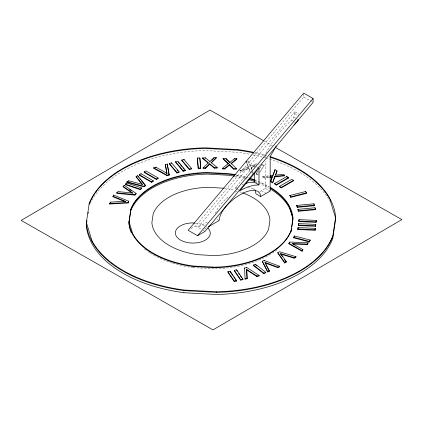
<?xml version="1.0" encoding="UTF-8"?>
<svg xmlns="http://www.w3.org/2000/svg" width="423" height="423" viewBox="0 0 423 423"><rect width="100%" height="100%" fill="white"/><g stroke="black" fill="none" stroke-linecap="round" stroke-linejoin="round"><path stroke-width="0.32" stroke-dasharray="2.12 1.59" d="M265.797 153.359C272.275 140.864 281.242 129.724 291.542 120.169C293.71 117.917 295.074 114.897 294.831 111.735L299.003 114.141M215.397 213.308C218.146 206.308 223.534 200.735 229.319 196.103M258.31 174.836L256 174.345L257.739 171.061M259.479 168.312L261.911 164.457L264.216 164.949L264.216 165.483L259.701 172.637M256 174.345L258.088 171.04M259.479 168.84L261.911 164.457M259.701 172.108L264.216 164.949M191.022 228.642L195.595 225.998L303.703 96.994L303.703 93.113M294.831 111.735L197.943 227.352L207.619 221.768M236.758 188.885L235.199 187.981L254.292 165.398L256.38 166.604M259.78 191.656L265.48 188.346L265.48 161.063M204.351 229.076L207.207 227.426L206.186 226.659M235.199 187.981L237.525 186.839M235.199 192.105L237.345 191.053M240.01 170.39L242.199 170.855L248.814 168.058L248.814 168.592L242.199 171.384L240.01 170.918L240.01 170.39L248.37 166.847L246.186 161.084L248.909 161.671L250.59 166.567L256.925 163.918L256.925 163.389L250.59 166.038M240.01 170.918L248.37 167.376L248.37 166.847M251.733 169.586L251.051 167.259L255.651 165.314M251.051 167.794L255.651 165.842M242.189 184.555L243.373 184.195M269.192 177.464L264.232 178.035L262.583 177.084L262.583 176.555L268.949 175.815M262.583 177.084L268.949 176.343M262.583 176.555L264.232 177.507L269.192 176.936M247.423 187.823L249.882 187.653L253.181 188.595L255.265 189.795M193.158 267.637L214.503 268.806A81.338 46.958 0 0 0 271.434 253.726M195.378 223.117L201.538 224.285L205.166 225.893M247.275 161.85L248.909 162.199L250.59 166.567M261.911 164.986L264.216 165.483M251.69 172.891L253.324 173.24M256 173.816L258.31 174.308M264.428 141.15L272.444 145.724M303.703 96.994L310.879 101.134M311.428 101.451L312.534 102.091M294.831 113.607L299.003 116.018M293.842 117.134L296.449 118.641M296.972 118.942L298.538 119.846M291.542 120.169L294.149 121.671M294.667 121.972L296.232 122.876M256.898 166.905L258.464 167.809M265.48 188.346L270.17 191.059M261.414 190.71L266.104 193.422M237.282 189.181L239.365 190.387M217.036 219.341L219.119 220.547M195.595 225.998L201.591 229.462M203.103 230.334L204.981 231.418M253.181 188.595L254.424 189.864M248.814 168.058L250.601 172.658M248.814 168.592L250.152 172.039M251.051 167.259L251.96 169.655M252.187 170.252L253.097 172.642M252.642 171.976L253.324 173.768M246.186 161.618L248.37 167.376M265.48 155.865L265.48 157.816M264.232 177.507L264.232 178.035M259.103 163.854L259.103 164.383M254.292 165.398L254.292 167.339M248.909 161.671L248.909 162.199M242.199 170.855L242.199 171.384M276.896 249.93A81.338 46.958 0 0 1 272.571 252.996M254.207 153.041A125.996 72.74 0 0 1 263.645 155.357M90.273 203.569A123.622 71.371 0 0 1 205.451 150.551L237.895 152.317A125.88 72.677 0 0 1 250.321 154.379M193.163 267.622A82.818 47.815 0 0 1 173.033 263.312M172.383 263.117A82.818 47.815 0 0 1 156.018 256.438M155.474 256.153A82.818 47.815 0 0 1 150.234 253.097M149.679 252.737A82.818 47.815 0 0 1 146.474 250.522M145.967 250.141A82.818 47.815 0 0 1 143.053 247.809M235.13 176.301A82.818 47.815 0 0 1 244.584 178.4M245.192 178.564A82.818 47.815 0 0 1 247.603 179.241M255.185 181.758A82.818 47.815 0 0 1 269.308 188.415M235.78 175.344A82.897 47.857 0 0 1 245.203 177.491M254.567 180.457A82.897 47.857 0 0 1 269.308 187.352M223.688 188.214A59.632 34.427 0 0 1 234.559 190.302M239.471 191.719A59.632 34.427 0 0 1 242.014 192.587M236.494 174.895A82.818 47.815 0 0 1 245.885 177.078M246.487 177.248A82.818 47.815 0 0 1 248.28 177.766M254.641 179.875A82.818 47.815 0 0 1 257.75 181.07M258.358 181.319A82.818 47.815 0 0 1 269.388 186.765M252.906 154.908A125.88 72.677 0 0 1 262.397 157.16M263.016 157.324A125.88 72.677 0 0 1 265.47 158.006M266.078 158.181A125.88 72.677 0 0 1 329.871 201.364M254.916 152.608A125.88 72.677 0 0 1 264.333 154.95M264.941 155.119A125.88 72.677 0 0 1 266.765 155.643"/><path stroke-width="0.63" d="M297.877 228.986L298.046 227.574L315.299 228.341L315.124 230.286L297.877 229.515L297.877 228.986L315.124 229.752L315.299 228.341M298.352 225.015L298.522 223.603L315.775 224.37L315.606 226.316L298.352 225.549L298.352 225.015L315.606 225.787L315.775 224.37M298.834 221.049L299.003 219.637L316.256 220.404L316.087 222.345L298.834 221.578L298.834 221.049L316.087 221.816L316.256 220.404M297.877 229.515L297.988 228.573M298.352 225.549L298.522 223.603M298.892 221.107L299.003 219.637M89.2 203.701L86.287 223.006A125.88 72.677 0 0 0 183.936 290.564M86.482 223.836L86.287 225.126A125.88 72.677 0 0 0 183.936 292.69M86.773 221.901L86.969 220.61M88.042 213.509L88.238 212.219M130.86 209.211L128.915 222.112A82.818 47.815 0 0 0 193.163 266.564M130.781 210.86L128.915 223.175A82.818 47.815 0 0 0 131.463 232.994M291.04 230.99L292.986 218.083A82.818 47.815 0 0 0 270.54 187.452M291.14 231.402L291.632 228.161M291.828 226.865L292.906 219.738A82.818 47.815 0 0 0 270.456 189.107M274.908 176.93L284.716 175.794L284.716 175.265L274.908 176.396L272.634 182.889L270.577 181.7L272.29 176.576L269.811 176.862M270.577 181.7L272.29 176.576M274.744 170.739L272.772 175.905L274.966 169.634L277.023 170.823L275.378 175.18L283.077 174.318L284.716 175.265M275.585 175.164L277.023 170.823M272.634 182.889L274.908 176.396M124.79 201.581L113.004 196.795L113.549 195.072L128.671 201.184L128.671 201.718L128.079 203.003L109.694 204.023L110.318 202.125L125.377 201.29L125.377 201.819M109.694 204.023L110.112 203.114M113.004 196.795L113.549 195.072M128.079 203.003L128.671 201.184M276.23 146.025L270.17 156.626L270.17 191.059L260.658 196.563L255.963 193.856L255.254 190.71M298.538 119.846L293.953 125.086M308.224 242.776L307.225 244.06L292.108 243.479L302.931 249.586L302.054 251.246L288.824 243.807L288.824 243.278L289.771 242.062L308.224 242.776L307.225 244.594L292.769 244.034M293.514 237.24L294.519 235.955L310.302 240.095L309.303 241.919L293.514 237.774L293.514 237.24L309.303 241.385L310.302 240.095M302.054 251.246L302.931 249.586M197.552 235.706L313.083 98.527L303.703 93.113L188.166 230.292L197.552 235.706L204.981 231.418L313.083 102.408L313.083 98.527M116.7 192.825L117.917 191.603L132.87 193.047L123.141 186.353L124.209 185.279L136.1 193.438L136.1 193.967L134.953 195.119L116.7 193.353L116.7 192.825L134.953 194.591L136.1 193.438M125.367 184.121L126.583 182.895L141.594 187.923L141.594 188.452L140.373 189.678L125.367 184.65L125.367 184.121L140.373 189.144L141.594 187.923M209.634 164.309L214.361 168.158L217.253 168.09L217.253 167.556L214.361 167.63L209.634 163.775L209.634 164.309L205.43 168.375L203.109 168.428L203.109 167.899L208.412 162.749L202.538 157.916L202.538 158.445L208.412 163.283M211.151 162.538L216.264 157.583L216.264 158.117L211.151 163.066L211.151 162.538L217.253 167.556M203.109 167.899L205.43 167.841L209.634 163.775M209.908 162.035L209.908 161.507L213.953 157.642L216.264 157.583M211.706 160.317L213.953 158.17L213.953 157.642M222.339 168.391L224.666 168.439L229.398 164.573L229.398 165.102L224.666 168.967L222.339 168.92L222.339 168.391L228.314 163.495L223.101 158.419L223.101 158.948L228.314 164.029L228.314 163.495M231.08 163.405L236.838 158.694L236.838 159.228L231.08 163.934L231.08 163.405L236.499 168.677L236.499 169.205L233.602 169.147L229.398 165.102M223.101 158.419L225.998 158.477L225.998 159.006L229.975 162.855L229.975 162.321L234.522 158.646L236.838 158.694M127.011 181.8L128.74 180.806L142.562 184.428L136.148 176.528L137.66 175.651L145.517 185.29L145.517 185.824L143.883 186.765L127.011 182.334L127.011 181.8L143.883 186.231L145.517 185.29M139.299 174.704L141.028 173.71L153.3 180.795L153.3 181.324L151.571 182.324L139.299 175.238L139.299 174.704L151.571 181.795L153.3 180.795M144.153 171.902L145.882 170.903L158.16 177.993L158.16 178.522L156.431 179.521L144.153 172.431L144.153 171.902L156.431 178.987L158.16 177.993M274.659 183.524L286.842 176.491L288.581 177.496L288.581 178.025L276.399 185.063L274.659 184.053L274.659 183.524L276.399 184.528L288.581 177.496M208.338 226.77L219.119 220.547C220.198 211.162 227.574 204.082 234.511 198.387C241.173 193.908 249.554 188.351 257.871 191.302L259.949 193.417L260.658 196.563M279.55 186.347L291.733 179.315L293.477 180.32L293.477 180.854L281.295 187.886L279.55 186.881L279.55 186.347L281.295 187.357L293.477 180.32M280.703 253.578L286.345 261.673L286.345 262.202L284.748 263.027L277.832 253.15L277.832 252.621L279.555 251.733L295.984 256.698L295.984 257.232L294.159 258.173L280.703 254.107L280.703 253.578L294.159 257.639L295.984 256.698M284.748 263.027L284.748 262.493L286.345 261.673M253.435 265.062L255.402 264.222L265.766 272.264L265.766 272.793L263.799 273.633L253.435 265.596L253.435 265.062L263.799 273.099L263.799 273.633M279.73 266.284L277.768 267.125L264.994 262.376L269.345 270.731L269.345 271.259L267.627 271.994L262.286 261.277L264.137 260.483L279.73 266.284L279.73 266.818L277.768 267.659L264.994 262.905M263.799 273.099L265.766 272.264M267.627 271.994L267.627 271.466L269.345 270.731M245.737 183.476L248.698 182.577L254.292 182.186L258.987 184.899L258.987 168.111L239.889 190.688L246.879 187.262L253.393 185.285L258.987 184.899M153.686 167.799L155.897 167.191L166.9 173.24L166.9 173.774L165.356 164.579L167.291 164.045L169.205 175.148L167.122 175.719L153.686 168.328L153.686 167.799L167.122 175.191L169.205 174.614M169.38 163.463L171.59 162.855L179.146 171.87L179.146 172.399L176.941 173.007L169.38 163.997L169.38 163.463L176.941 172.478L176.941 173.007M175.582 161.755L177.787 161.142L185.348 170.157L185.348 170.686L183.138 171.299L175.582 162.284L175.582 161.755L183.138 170.765L183.138 171.299M181.784 160.042L183.989 159.429L191.55 168.444L191.55 168.973L189.34 169.586L181.784 160.571L181.784 160.042L189.34 169.052L189.34 169.586M176.941 172.478L179.146 171.87M183.138 170.765L185.348 170.157M189.34 169.052L191.55 168.444M289.866 195.526L305.655 191.513L306.654 192.809L306.654 193.343L290.871 197.351L289.866 195.526L290.871 197.351M290.871 196.822L306.654 192.809M227.891 271.714L230.175 271.206L236.515 280.523L236.515 281.052L234.231 281.559L227.891 272.243L227.891 271.714L234.231 281.031L234.231 281.559M234.305 270.281L236.589 269.774L242.929 279.09L242.929 279.619L240.645 280.132L234.305 270.815L234.305 270.281L240.645 279.598L240.645 280.132M244.589 268.515L244.589 267.986L246.741 267.505L259.162 275.468L259.162 275.997L256.877 276.505L246.704 269.99L246.704 269.456L256.877 275.976L259.162 275.468M234.231 281.031L236.515 280.523M240.645 279.598L242.929 279.09M247.095 278.16L245.091 278.609L245.091 279.138L247.095 278.688L246.704 269.456M270.223 175.667L272.772 175.371M269.811 177.396L272.29 177.11M296.819 205.419L313.866 203.807L314.278 205.208L314.278 205.737L297.232 207.349L296.819 205.419L297.232 207.349M297.232 206.815L314.278 205.208M297.982 209.348L315.029 207.735L315.442 209.136L315.442 209.665L298.395 211.278L297.982 209.348L298.395 211.278M298.395 210.744L315.442 209.136M109.694 203.495L128.079 202.474M197.404 158.038L199.852 157.98L200.703 167.957L200.703 168.486L198.25 168.544L197.404 158.038L198.25 168.544M202.538 157.916L205.43 157.848L209.908 161.507M198.25 168.016L200.703 167.957M229.398 164.573L233.602 168.618L236.499 168.677M237.975 149.605L205.536 147.828A123.622 71.371 0 0 0 89.158 203.696M223.693 188.198L208.322 187.357A58.564 33.814 0 0 0 153.195 213.821L151.873 222.694A59.632 34.427 0 0 0 198.133 254.699L213.499 255.55A58.564 33.814 0 0 0 268.626 229.086L269.948 220.219A59.632 34.427 0 0 0 242.638 192.814M193.158 266.58L214.503 267.748A81.338 46.958 0 0 0 291.072 230.995M216.454 291.775L184.01 290.004A125.996 72.74 0 0 1 92.034 240.957M183.926 290.59L216.37 292.367M183.926 292.711L216.37 294.487A123.622 71.371 0 0 0 332.748 238.625L335.534 219.902A125.88 72.677 0 0 0 335.434 218.659M194.733 223.064L192.793 222.91A17.327 10.004 0 0 0 175.381 232.962A17.613 10.168 0 0 0 192.925 243.082A17.327 10.004 0 0 0 210.337 233.036L209.718 230.424L207.957 227.986M113.004 196.267L125.377 201.29M288.824 243.278L302.054 250.717M263.852 140.822L210.03 110.096L21.15 220.394L212.97 329.887L401.85 219.595L275.304 147.357M287.275 177.274L288.581 178.025M270.577 181.171L272.634 182.355M129.618 189.52L131.236 190.63M132.33 193.205L123.141 186.887L123.141 186.353M255.92 265.158L256.957 265.961M225.998 158.477L229.975 162.321M178.21 162.173L179.468 163.675M180.309 164.679L181.985 166.683M182.826 167.682L184.09 169.184M177.047 169.898L177.887 170.897M138.485 177.195L137.66 175.651M139.727 178.718L140.552 179.733M141.382 180.748L145.517 185.824M142.16 184.465L136.148 177.057L136.148 176.528M277.832 252.621L284.748 262.493M280.703 254.107L282.585 256.803M284.462 259.505L285.969 261.663M237.292 271.339L236.589 269.774M238.699 273.411L239.407 274.442M240.465 275.997L241.522 277.551M242.226 278.583L242.929 279.619M232.639 275.357L230.175 271.735L230.175 271.206M233.697 276.912L234.754 278.466M235.458 279.497L236.515 281.052M262.286 261.277L267.627 271.466M265.866 264.576L269.345 271.259M335.534 217.782L329.877 199.244A125.996 72.74 0 0 0 270.445 157.361M292.906 218.675L289.184 206.477A82.897 47.857 0 0 0 270.461 188.045M128.999 221.525L132.722 233.718A82.897 47.857 0 0 0 193.242 265.988L214.583 267.156A81.338 46.958 0 0 0 291.151 230.403M86.366 222.419L92.029 240.957M314.278 205.737L313.866 203.807M315.442 209.665L315.029 207.735M169.205 175.148L167.291 164.045M165.356 164.579L166.9 173.24M200.703 168.486L199.852 157.98M244.589 267.986L245.091 279.138M246.704 269.99L247.095 278.688M316.087 221.816L316.087 222.345M315.606 225.787L315.606 226.316M315.124 229.752L315.124 230.286M309.303 241.385L309.303 241.919M307.225 244.06L307.225 244.594M305.655 191.513L305.655 192.042M298.046 227.574L298.046 228.103M294.519 235.955L294.519 236.483M294.159 257.639L294.159 258.173M289.771 242.062L289.771 242.591M286.842 176.491L286.842 177.02M281.295 187.357L281.295 187.886M277.768 267.125L277.768 267.659M276.399 184.528L276.399 185.063M274.966 169.634L274.966 170.162M264.137 260.483L264.137 261.017M256.877 275.976L256.877 276.505M255.402 264.222L255.402 264.756M254.292 173.15L254.292 182.186M246.741 267.505L246.741 268.039M246.186 161.084L246.186 161.618M234.522 158.646L234.522 159.18M233.602 168.618L233.602 169.147M224.666 168.439L224.666 168.967M214.361 167.63L214.361 168.158M205.43 157.848L205.43 158.376M205.43 167.841L205.43 168.375M183.989 159.429L183.989 159.963M171.59 162.855L171.59 163.389M167.122 175.191L167.122 175.719M156.431 178.987L156.431 179.521M155.897 167.191L155.897 167.72M151.571 181.795L151.571 182.324M143.883 186.231L143.883 186.765M141.028 173.71L141.028 174.239M140.373 189.144L140.373 189.678M134.953 194.591L134.953 195.119M128.74 180.806L128.74 181.335M126.583 182.895L126.583 183.429M124.209 185.279L124.209 185.813M110.318 202.125L110.318 202.659M216.37 292.356A123.622 71.371 0 0 0 332.748 236.505L335.619 217.189A125.88 72.677 0 0 0 269.863 156.584M253.562 152.904A125.996 72.74 0 0 0 237.895 150.197L205.451 148.42A123.622 71.371 0 0 0 89.073 204.283M130.749 210.855A81.338 46.958 0 0 1 207.318 174.107L228.663 175.27A82.818 47.815 0 0 1 234.485 176.185M130.749 209.792A81.338 46.958 0 0 1 207.318 173.044L228.663 174.207A82.897 47.857 0 0 1 234.49 175.111M248.787 179.595A82.818 47.815 0 0 1 254.561 181.525M249.448 178.723A82.897 47.857 0 0 1 254.567 180.457M235.209 174.651A82.818 47.815 0 0 0 228.737 173.636L207.402 172.452A81.338 46.958 0 0 0 130.834 209.205M249.522 178.141A82.818 47.815 0 0 1 254.641 179.875M332.827 235.912A123.622 71.371 0 0 1 216.449 291.77M237.964 149.631A125.88 72.677 0 0 1 253.631 152.333"/></g></svg>
